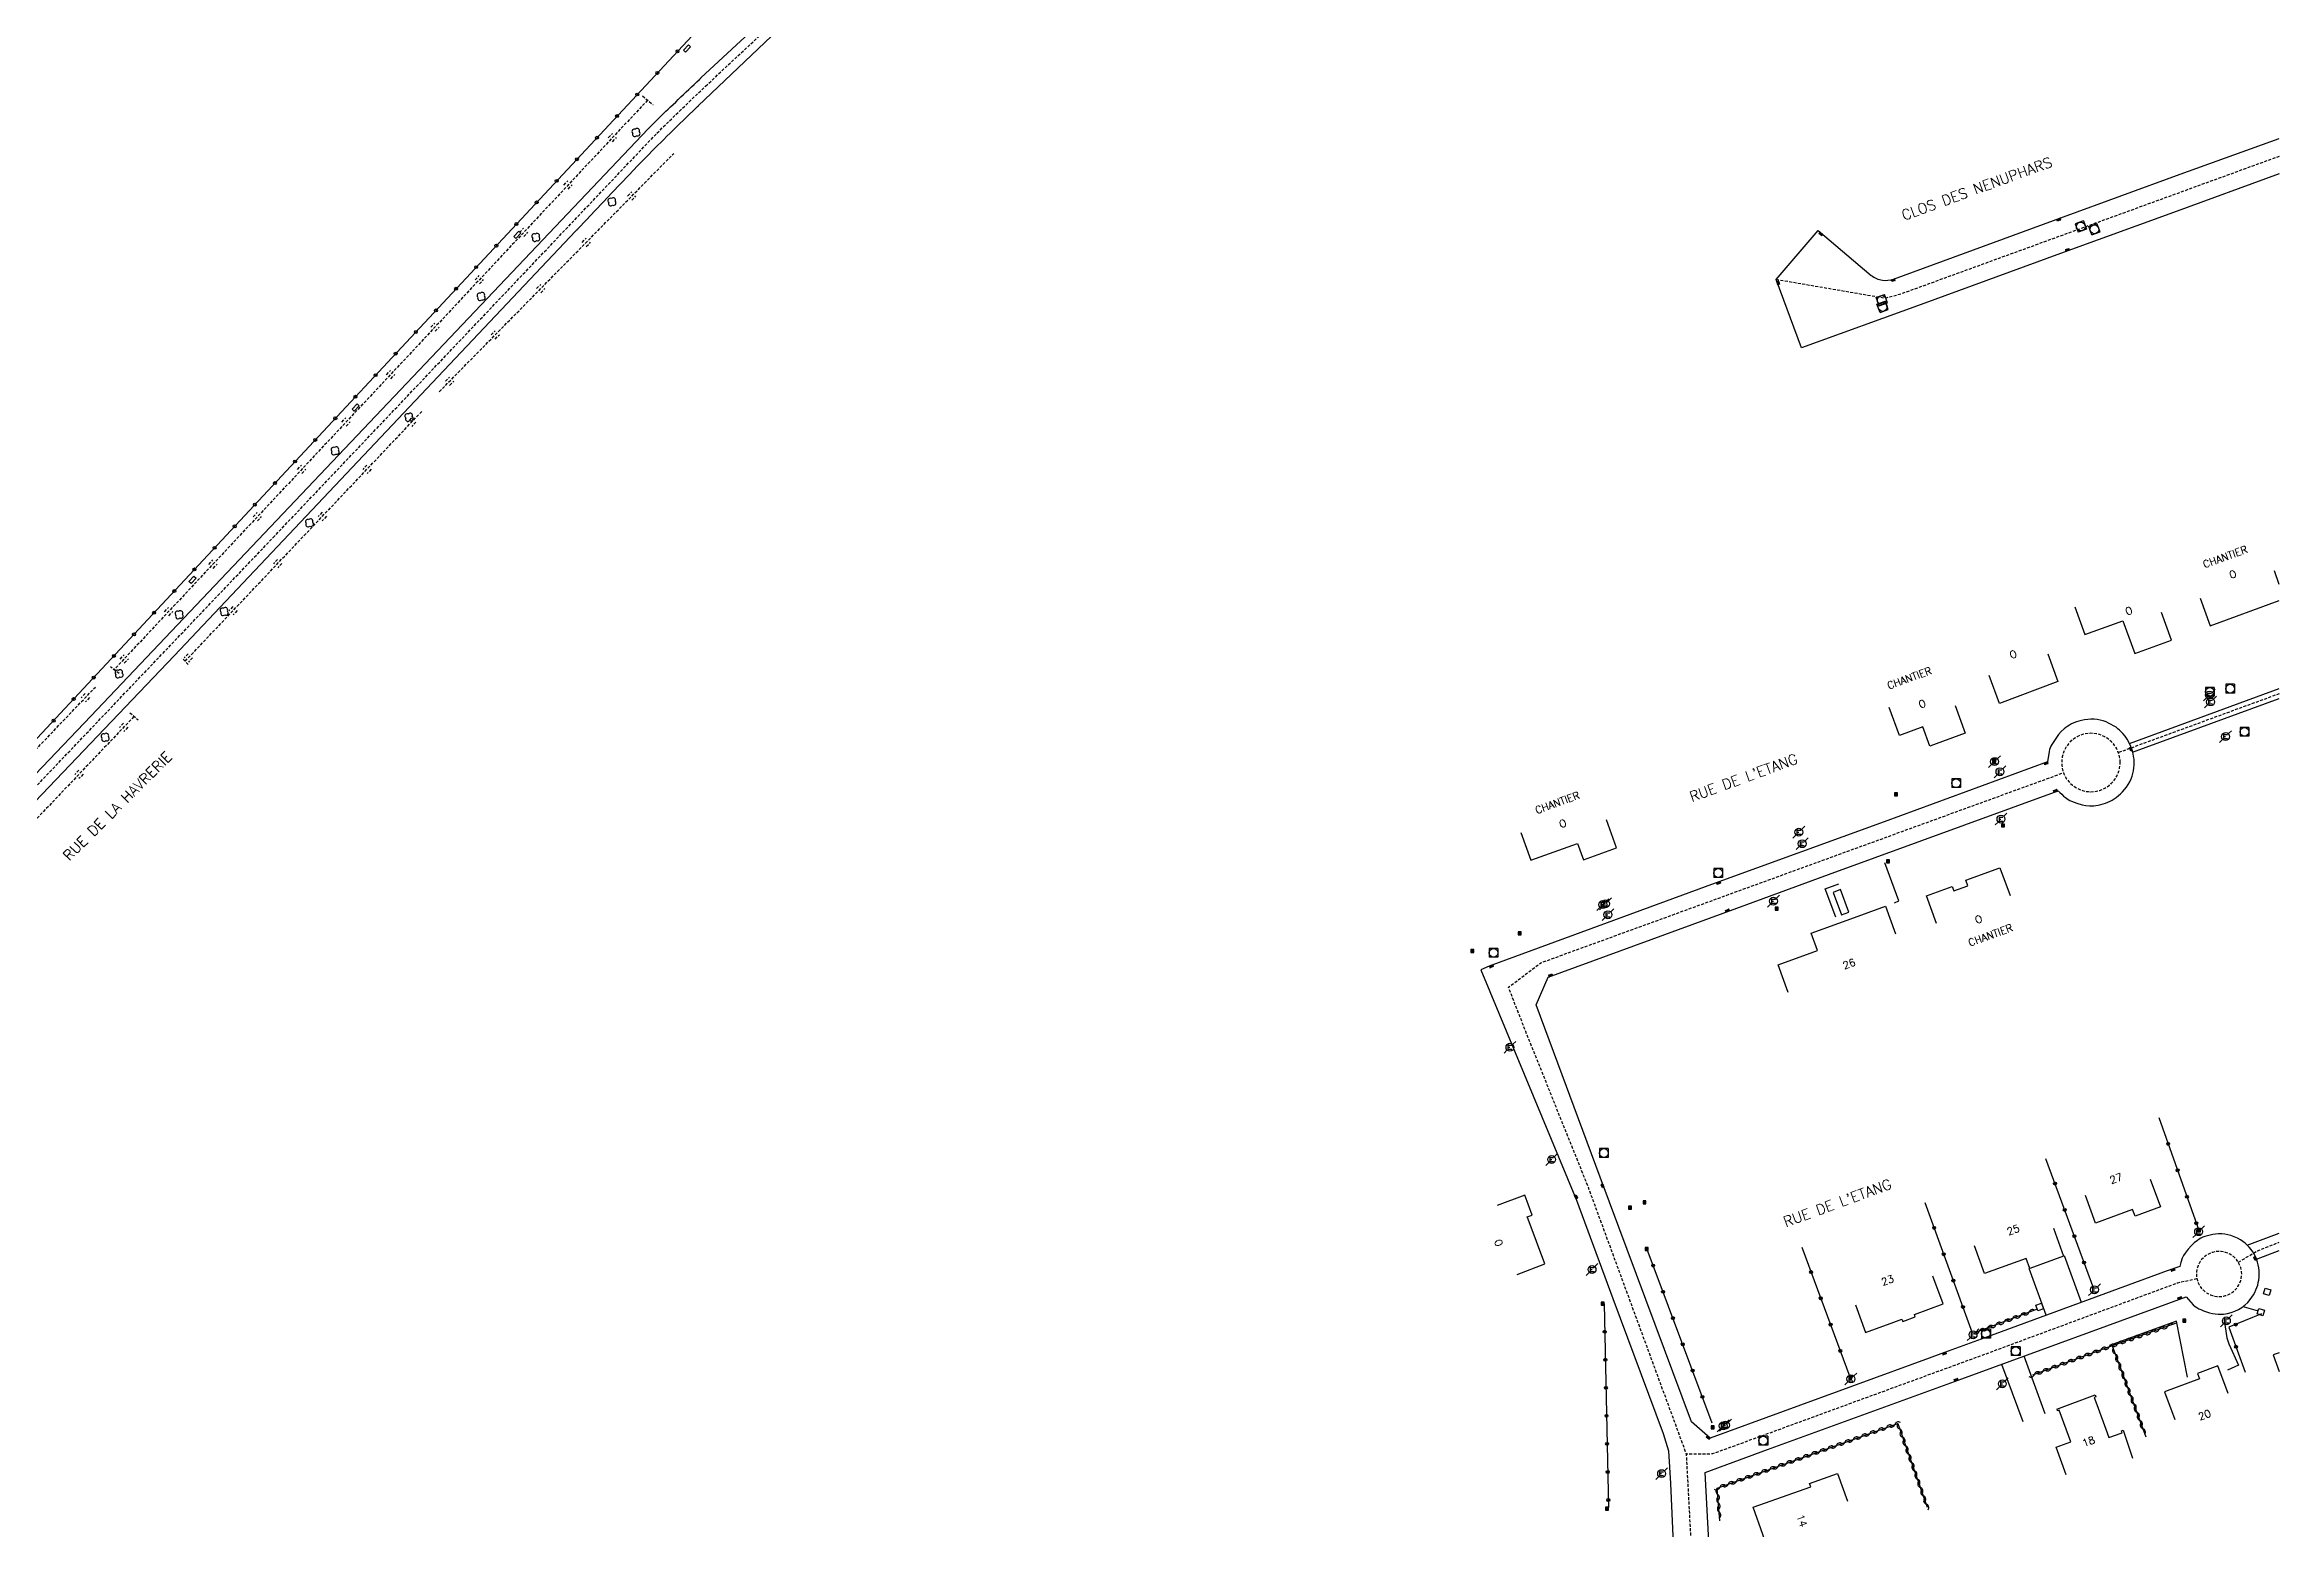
# Model space of a CAD drawing. Header units: millimetres. Extents: x 75000 to 76001, y 158000 to 159000.
# Drawn here: x 75621.4 to 76000, y 158499.3 to 158750.7 of the extents above; entities that cross this region are included whole.
import ezdxf
from ezdxf.enums import TextEntityAlignment as Align

# ---------------------------------------------------------------- set-up
doc = ezdxf.new("R2010")
doc.units = ezdxf.units.MM
doc.linetypes.add('DASHED', pattern=[0.75, 0.5, -0.25])
doc.layers.get('0').update_dxf_attribs({"linetype": 'CONTINUOUS'})
for name, color, linetype in [('W0001', 6, 'DASHED'), ('W0008', 7, 'CONTINUOUS'), ('W0100', 7, 'CONTINUOUS'), ('W0112', 1, 'DASHED'), ('W0220', 5, 'DASHED'), ('W0300', 7, 'CONTINUOUS'), ('W0310', 3, 'CONTINUOUS'), ('W0322', 7, 'CONTINUOUS'), ('W0330', 7, 'CONTINUOUS'), ('W0400', 7, 'CONTINUOUS'), ('W0420', 7, 'CONTINUOUS'), ('W0471', 7, 'CONTINUOUS'), ('W0984', 7, 'CONTINUOUS'), ('W0989', 7, 'CONTINUOUS'), ('W0991', 7, 'CONTINUOUS')]:
    doc.layers.add(name, color=color, linetype=linetype)
doc.styles.get("Standard").update_dxf_attribs({"font": 'romans.shx', "width": 0.85})

# ---------------------------------------------------------------- blocks, each defined once
blk = doc.blocks.new('T420')
for p, q in [((0.75, 0.75), (-0.75, 0.75)), ((-0.75, 0.75), (-0.75, -0.75)), ((0.75, 0.75), (0.75, -0.75)), ((0.75, -0.75), (-0.75, -0.75))]:
    blk.add_line(p, q)
blk.add_ellipse((0, 0), major_axis=(-0.53, 0.53), ratio=1, start_param=3.926991, end_param=10.210176)
blk = doc.blocks.new('T471')
for p, q in [((-0.333334, 0.333334), (-0.333334, -0.333334)), ((-0.333334, 0.333334), (0.333334, 0.333334)), ((-0.333334, 0), (0, 0)), ((0.500001, 0.500001), (1.000002, 1.000002)), ((-0.500001, -0.500001), (-1.000002, -1.000002)), ((-0.333334, -0.333334), (0.333334, -0.333334))]:
    blk.add_line(p, q)
blk.add_ellipse((0, 0), major_axis=(0.471405, 0.471405), ratio=1, start_param=5.4977871438, end_param=11.780972451)
blk = doc.blocks.new('t330o')
at = {"color": 0, "linetype": 'Continuous'}
for p, q in [((0.25, -0.25), (-0.25, 0.25)), ((-0.25, -0.25), (0.25, 0.25)), ((-0.25, 0.25), (-0.25, -0.25)), ((0.25, 0.25), (-0.25, 0.25)), ((0.25, -0.25), (0.25, 0.25)), ((-0.25, -0.25), (0.25, -0.25)), ((-0.25, -0.25), (-0.25, -0.25))]:
    blk.add_line(p, q, dxfattribs=at)
blk = doc.blocks.new('T400')
for p, q in [((-0.15, 0.3), (0.15, 0.3)), ((-0.15, -0.25), (-0.15, 0.3)), ((-0.15, 0.15), (0.15, 0.15)), ((-0.15, 0), (0.15, 0)), ((0.15, 0.3), (0.15, -0.25)), ((-0.15, -0.15), (0.15, -0.15)), ((-0.15, -0.25), (-0.15, -0.3)), ((-0.15, -0.3), (0.15, -0.3)), ((0.15, -0.3), (0.15, -0.25))]:
    blk.add_line(p, q)
blk = doc.blocks.new('t112o')
at = {"color": 0, "linetype": 'Continuous'}
for p, q in [((-0.5, 0.5), (0.5, 0.5)), ((-0.5, -0.5), (-0.5, 0.5)), ((0.5, 0.5), (0.5, -0.5)), ((0.5, -0.5), (-0.5, -0.5))]:
    blk.add_line(p, q, dxfattribs=at)
blk = doc.blocks.new('t322o')
at = {"color": 0, "linetype": 'Continuous'}
for radius in [0.25, 0.15]:
    blk.add_circle((0, 0), radius, dxfattribs=at)
blk = doc.blocks.new('t310o')
at = {"color": 0, "linetype": 'Continuous'}
for centre, start, end in [((-0.5, 0.38), 216.8699, 323.1304), ((0.5, -0.37), 36.8699, 143.1303)]:
    blk.add_arc(centre, 0.625, start, end, dxfattribs=at)

msp = doc.modelspace()

# ---------------------------------------------------------------- linework, layer by layer
at = {"layer": 'W0001'}
msp.add_lwpolyline([(75564.76, 158567.3), (75660.06, 158667.25), (75725.11, 158735.75), (75728.91, 158739.47), (75733.36, 158743.72), (75744.98, 158754.59)], dxfattribs=at)
at = {"layer": 'W0001', "flags": 128}
for points in [[(76000, 158731.82), (75935.67, 158708.42), (75933.19, 158707.77), (75914.73, 158710.95)], [(76000, 158640.81), (75972.74, 158630.84)], [(76000, 158450.33), (75974.03, 158440.68), (75922.33, 158422.32), (75915.6, 158420.26), (75907.15, 158419.94), (75904.26, 158427.92), (75903.79, 158432.68), (75899.56, 158512.02), (75882.93, 158557.22), (75872.32, 158583.61), (75869.39, 158591.1), (75874.89, 158595.26), (75963.44, 158627.44)], [(75993.07, 158544.54), (75996.3, 158546.5), (76000, 158547.92)], [(75986.05, 158541.73), (75982.74, 158541.01), (75950.1, 158528.93), (75903.95, 158512.07), (75899.56, 158512.02)]]:
    msp.add_lwpolyline(points, dxfattribs=at)
for points in [[(75973.03, 158629.17), (75973.01, 158629.65), (75972.94, 158630.13), (75972.82, 158630.6), (75972.66, 158631.06), (75972.45, 158631.5), (75972.2, 158631.92), (75971.91, 158632.31), (75971.58, 158632.67), (75971.22, 158632.99), (75970.83, 158633.28), (75970.42, 158633.53), (75969.98, 158633.74), (75969.52, 158633.9), (75969.05, 158634.02), (75968.57, 158634.09), (75968.08, 158634.12), (75967.6, 158634.09), (75967.12, 158634.02), (75966.64, 158633.9), (75966.19, 158633.74), (75965.75, 158633.53), (75965.33, 158633.28), (75964.94, 158632.99), (75964.58, 158632.67), (75964.26, 158632.31), (75963.97, 158631.92), (75963.72, 158631.5), (75963.51, 158631.06), (75963.34, 158630.6), (75963.23, 158630.13), (75963.16, 158629.65), (75963.13, 158629.17), (75963.16, 158628.68), (75963.23, 158628.2), (75963.34, 158627.73), (75963.51, 158627.27), (75963.72, 158626.83), (75963.97, 158626.41), (75964.26, 158626.02), (75964.58, 158625.66), (75964.94, 158625.34), (75965.33, 158625.05), (75965.75, 158624.8), (75966.19, 158624.59), (75966.64, 158624.43), (75967.12, 158624.31), (75967.6, 158624.24), (75968.08, 158624.21), (75968.57, 158624.24), (75969.05, 158624.31), (75969.52, 158624.43), (75969.98, 158624.59), (75970.42, 158624.8), (75970.83, 158625.05), (75971.22, 158625.34), (75971.58, 158625.66), (75971.91, 158626.02), (75972.2, 158626.41), (75972.45, 158626.83), (75972.66, 158627.27), (75972.82, 158627.73), (75972.94, 158628.2), (75973.01, 158628.68), (75973.03, 158629.17)], [(75993.63, 158542.55), (75993.61, 158542.92), (75993.55, 158543.29), (75993.46, 158543.66), (75993.33, 158544.01), (75993.17, 158544.35), (75992.98, 158544.67), (75992.76, 158544.98), (75992.5, 158545.25), (75992.23, 158545.51), (75991.92, 158545.73), (75991.6, 158545.92), (75991.26, 158546.08), (75990.91, 158546.21), (75990.54, 158546.3), (75990.17, 158546.36), (75989.8, 158546.38), (75989.42, 158546.36), (75989.05, 158546.3), (75988.68, 158546.21), (75988.33, 158546.08), (75987.99, 158545.92), (75987.67, 158545.73), (75987.37, 158545.51), (75987.09, 158545.25), (75986.83, 158544.98), (75986.61, 158544.67), (75986.42, 158544.35), (75986.26, 158544.01), (75986.13, 158543.66), (75986.04, 158543.29), (75985.98, 158542.92), (75985.97, 158542.55), (75985.98, 158542.17), (75986.04, 158541.8), (75986.13, 158541.43), (75986.26, 158541.08), (75986.42, 158540.74), (75986.61, 158540.42), (75986.83, 158540.12), (75987.09, 158539.84), (75987.37, 158539.59), (75987.67, 158539.36), (75987.99, 158539.17), (75988.33, 158539.01), (75988.68, 158538.88), (75989.05, 158538.79), (75989.42, 158538.73), (75989.8, 158538.72), (75990.17, 158538.73), (75990.54, 158538.79), (75990.91, 158538.88), (75991.26, 158539.01), (75991.6, 158539.17), (75991.92, 158539.36), (75992.23, 158539.59), (75992.5, 158539.84), (75992.76, 158540.12), (75992.98, 158540.42), (75993.17, 158540.74), (75993.33, 158541.08), (75993.46, 158541.43), (75993.55, 158541.8), (75993.61, 158542.17), (75993.63, 158542.55)]]:
    msp.add_lwpolyline(points, close=True, dxfattribs=at)
at = {"layer": 'W0008'}
for points in [[(75509.33, 158511.53), (75629.16, 158637.02), (75723.62, 158736.48), (75723.65, 158736.52), (75723.67, 158736.53), (75723.7, 158736.56), (75723.72, 158736.58), (75723.74, 158736.61), (75723.77, 158736.62), (75723.78, 158736.66), (75723.8, 158736.67), (75723.83, 158736.7), (75723.85, 158736.73), (75724.24, 158737.12), (75724.63, 158737.52), (75725.02, 158737.91), (75725.42, 158738.3), (75725.82, 158738.69), (75726.22, 158739.06), (75726.62, 158739.45), (75727.03, 158739.83), (75727.43, 158740.22), (75727.84, 158740.59), (75727.84, 158740.59), (75728.28, 158741.02), (75728.73, 158741.45), (75729.17, 158741.88), (75729.61, 158742.3), (75730.05, 158742.73), (75730.5, 158743.16), (75730.95, 158743.58), (75731.39, 158744), (75731.84, 158744.44), (75732.29, 158744.84), (75732.32, 158744.88), (75732.34, 158744.91), (75732.38, 158744.92), (75732.41, 158744.95), (75732.43, 158744.98), (75732.46, 158745), (75732.48, 158745.03), (75732.52, 158745.06), (75732.55, 158745.08), (75732.57, 158745.11), (75746.05, 158757.58)], [(75745.62, 158753.22), (75732.12, 158740.38), (75732.09, 158740.34), (75732.05, 158740.31), (75732.01, 158740.28), (75731.97, 158740.23), (75731.93, 158740.2), (75731.9, 158740.17), (75731.86, 158740.14), (75731.82, 158740.09), (75731.78, 158740.06), (75731.75, 158740.03), (75731.75, 158740.03), (75731.2, 158739.5), (75730.64, 158738.97), (75730.09, 158738.44), (75729.53, 158737.91), (75728.98, 158737.38), (75728.44, 158736.83), (75727.89, 158736.3), (75727.34, 158735.77), (75726.8, 158735.22), (75726.25, 158734.67), (75724.77, 158733.19), (75723.3, 158731.7), (75721.84, 158730.2), (75720.38, 158728.69), (75718.93, 158727.17), (75717.48, 158725.66), (75716.05, 158724.14), (75714.6, 158722.61), (75713.16, 158721.09), (75711.73, 158719.56), (75711.73, 158719.56), (75711.69, 158719.53), (75711.66, 158719.5), (75711.62, 158719.45), (75711.59, 158719.42), (75711.56, 158719.39), (75711.52, 158719.36), (75711.49, 158719.31), (75711.46, 158719.28), (75711.43, 158719.25), (75711.39, 158719.22), (75643.3, 158647.23), (75524.3, 158522.64)]]:
    msp.add_lwpolyline(points, dxfattribs=at)
at = {"layer": 'W0008', "flags": 128}
msp.add_lwpolyline([(76000, 158728.85), (75982.06, 158722.34), (75962.93, 158715.36), (75939.31, 158706.76), (75919.02, 158699.37), (75914.73, 158710.95), (75921.84, 158719.28), (75930.86, 158711.66, 0.130826), (75932.76, 158710.85, 0.117159), (75934.61, 158711.02), (75963.43, 158721.56), (75983.21, 158728.78), (76000, 158734.86)], format="xyb", dxfattribs=at)
for points in [[(75974.64, 158632.37), (76000, 158641.68)], [(75975.15, 158630.9), (76000, 158640.01)], [(75903.36, 158497.22), (75902.73, 158508.93), (75913.3, 158512.82), (75946.18, 158524.82), (75984.19, 158538.7), (75985.43, 158537.3), (75985.72, 158537.07), (75986.03, 158536.86), (75986.35, 158536.67), (75986.68, 158536.51), (75987.17, 158536.31), (75987.67, 158536.14), (75988.18, 158535.99), (75988.69, 158535.88), (75989.15, 158535.81), (75989.62, 158535.77), (75990.08, 158535.76), (75990.54, 158535.77), (75991.21, 158535.86), (75991.86, 158536.01), (75992.49, 158536.23), (75993.1, 158536.51), (75993.66, 158536.86), (75994.18, 158537.26), (75994.66, 158537.71), (75995.09, 158538.21), (75995.37, 158538.6), (75995.62, 158539.01), (75995.85, 158539.44), (75996.05, 158539.87), (75996.21, 158540.27), (75996.34, 158540.68), (75996.44, 158541.1), (75996.51, 158541.52), (75996.57, 158542.04), (75996.58, 158542.57), (75996.56, 158543.09), (75996.51, 158543.61), (75996.42, 158544.1), (75996.3, 158544.58), (75996.15, 158545.04), (75995.96, 158545.5), (75995.74, 158545.92), (75995.5, 158546.33), (75995.22, 158546.71), (75994.92, 158547.08), (75994.57, 158547.43), (75994.2, 158547.76), (75993.81, 158548.06), (75993.4, 158548.33), (75992.89, 158548.61), (75992.36, 158548.86), (75991.81, 158549.05), (75991.25, 158549.21), (75990.75, 158549.3), (75990.24, 158549.35), (75989.72, 158549.36), (75989.21, 158549.32), (75988.74, 158549.24), (75988.28, 158549.15), (75987.82, 158549.03), (75987.38, 158548.88), (75987.04, 158548.76), (75986.72, 158548.6), (75986.41, 158548.43), (75986.12, 158548.23), (75985.6, 158547.83), (75985.12, 158547.38), (75984.56, 158546.75), (75984.04, 158546.08), (75983.77, 158545.66), (75983.56, 158545.21), (75983.33, 158544.52), (75983.17, 158543.82), (75981.01, 158543.07), (75950.09, 158531.76), (75942.64, 158529.03), (75940.7, 158528.32), (75903.55, 158514.77), (75900.41, 158517.53), (75884.94, 158558.95), (75874.09, 158588.16), (75876.12, 158592.81), (75908.07, 158604.5), (75923.62, 158610.18), (75962.55, 158624.39), (75962.83, 158624.08), (75963.13, 158623.78), (75963.44, 158623.49), (75963.76, 158623.22), (75964, 158623.05), (75964.25, 158622.89), (75964.51, 158622.75), (75964.78, 158622.63), (75965.69, 158622.29), (75966.61, 158622.01), (75967.21, 158621.89), (75967.82, 158621.83), (75968.2, 158621.82), (75968.57, 158621.84), (75968.94, 158621.88), (75969.31, 158621.94), (75969.74, 158622.03), (75970.15, 158622.15), (75970.56, 158622.28), (75970.96, 158622.44), (75971.33, 158622.61), (75971.68, 158622.8), (75972.03, 158623.02), (75972.36, 158623.25), (75972.73, 158623.56), (75973.09, 158623.88), (75973.43, 158624.22), (75973.76, 158624.58), (75974.09, 158625), (75974.38, 158625.44), (75974.65, 158625.9), (75974.88, 158626.38), (75975.06, 158626.83), (75975.2, 158627.29), (75975.3, 158627.77), (75975.37, 158628.25), (75975.4, 158628.73), (75975.4, 158629.22), (75975.38, 158629.71), (75975.32, 158630.2), (75975.24, 158630.64), (75975.14, 158631.07), (75975, 158631.49), (75974.84, 158631.9), (75974.54, 158632.52), (75974.2, 158633.11), (75973.86, 158633.63), (75973.47, 158634.11), (75973.21, 158634.39), (75972.94, 158634.66), (75972.64, 158634.9), (75972.33, 158635.13), (75971.93, 158635.39), (75971.51, 158635.62), (75971.08, 158635.84), (75970.64, 158636.03), (75970.15, 158636.2), (75969.64, 158636.34), (75969.13, 158636.44), (75968.61, 158636.49), (75968.07, 158636.51), (75967.54, 158636.48), (75967.01, 158636.41), (75966.48, 158636.3), (75966.05, 158636.19), (75965.62, 158636.05), (75965.21, 158635.88), (75964.8, 158635.7), (75964.46, 158635.52), (75964.14, 158635.32), (75963.82, 158635.1), (75963.52, 158634.87), (75963.04, 158634.41), (75962.6, 158633.91), (75962, 158633.08), (75961.46, 158632.22), (75961.31, 158631.94), (75961.18, 158631.65), (75961.08, 158631.35), (75960.99, 158631.05), (75960.73, 158629.27), (75933.05, 158619.15), (75904.39, 158608.71), (75866.1, 158594.66), (75864.69, 158594.04), (75880.9, 158555.08), (75887.1, 158538.38), (75895.61, 158515.52), (75896.52, 158512.62), (75896.84, 158507.07), (75897.32, 158496.9)], [(75934.82, 158605.43), (75935.52, 158605.73), (75933.17, 158612.19)], [(75924.84, 158602.99), (75923.04, 158607.78), (75925.39, 158608.65)], [(75994.57, 158547.41), (76000, 158549.48)], [(75966.47, 158537.73), (75963.59, 158545.64)], [(75996.16, 158545.07), (76000, 158546.54)], [(75960.48, 158535.56), (75957.6, 158543.46)], [(75984.42, 158525.08), (75982.6, 158534.58), (75971.22, 158530.45)], [(75990.66, 158534.71), (75991.13, 158531.72), (75991.47, 158530.75), (75993.11, 158527.12), (75991.24, 158526.28)], [(75996.5, 158536.23), (75994.11, 158536.91)], [(75952.95, 158527.29), (75956.52, 158517.56)], [(75956.7, 158528.7), (75960.28, 158518.93)]]:
    msp.add_lwpolyline(points, dxfattribs=at)
msp.add_lwpolyline([(75924.41, 158607.17), (75925.83, 158603.37), (75927.08, 158603.83), (75925.66, 158607.64)], close=True, dxfattribs=at)
at = {"layer": 'W0100', "flags": 128}
for points in [[(76000, 158659.32), (75999.16, 158661.61)], [(75965.33, 158655.53), (75967.05, 158650.84), (75973.46, 158653.18), (75975.52, 158647.62), (75981.73, 158649.87), (75980.03, 158654.57)], [(75986.58, 158657), (75988.3, 158652.31), (76000, 158656.59)], [(75960.76, 158647.56), (75962.5, 158642.87), (75952.57, 158639.19), (75950.83, 158643.88)], [(75945.09, 158638.84), (75946.8, 158634.14), (75940.79, 158631.95), (75939.6, 158635.22), (75935.65, 158633.77), (75933.92, 158638.46)], [(75871.5, 158617.32), (75873.2, 158612.62), (75881.06, 158615.47), (75882.09, 158612.68), (75887.72, 158614.74), (75886.01, 158619.44)], [(75941.93, 158601.92), (75940.2, 158606.61), (75944.59, 158608.18), (75944.86, 158607.45), (75947.21, 158608.29), (75946.88, 158609.22), (75952.64, 158611.34), (75954.37, 158606.65)], [(75916.8, 158590.23), (75915.1, 158594.93), (75921.74, 158597.34), (75920.68, 158600.27), (75927.41, 158602.71), (75933.28, 158604.84), (75934.98, 158600.14)], [(75978.13, 158558.63), (75979.86, 158553.94), (75975.56, 158552.35), (75975.14, 158553.49), (75968.88, 158551.18), (75967.15, 158555.87)], [(75870.88, 158542.46), (75875.54, 158544.25), (75872.72, 158551.82), (75872.58, 158552.21), (75873.42, 158552.52), (75872.19, 158555.88), (75867.5, 158554.13)], [(75961.73, 158550.29), (75963.44, 158545.59), (75957.71, 158543.5), (75957.11, 158545.18), (75950.05, 158542.61), (75948.34, 158547.31)], [(75928.17, 158537.31), (75929.9, 158532.62), (75934.69, 158534.4), (75934.69, 158534.4), (75936.06, 158534.9), (75936.21, 158534.48), (75938.31, 158535.27), (75938.16, 158535.68), (75943.02, 158537.48), (75941.29, 158542.17)], [(75991.33, 158522.3), (75989.59, 158526.99), (75986.12, 158525.72), (75986.46, 158524.77), (75980.57, 158522.58), (75982.31, 158517.9)], [(76000, 158529.22), (75998.97, 158528.84), (76000, 158526.06)], [(75962.31, 158519.68), (75962.31, 158519.68), (75968.81, 158522.06), (75968.92, 158521.76), (75968.92, 158521.76), (75968.62, 158521.64), (75969.06, 158520.45), (75970.58, 158516.29), (75971.11, 158514.85), (75973.19, 158515.62), (75973.35, 158515.67), (75973.24, 158515.99), (75973.54, 158516.09), (75975.15, 158511.36)], [(75963.88, 158508.52), (75962.17, 158513.21), (75964.68, 158514.14), (75962.72, 158519.49), (75962.72, 158519.49), (75962.42, 158519.38), (75962.35, 158519.69)], [(75931.88, 158441.64), (75933.56, 158436.93), (75919.39, 158431.89), (75916.1, 158441.13), (75912.61, 158450.93), (75915.6, 158451.97), (75912.27, 158461.37), (75915.23, 158462.41), (75911.93, 158471.79), (75914.92, 158472.87), (75911.54, 158482.25), (75914.54, 158483.33), (75911.16, 158492.72), (75914.15, 158493.81), (75910.86, 158503.05), (75920.62, 158506.53), (75920.42, 158507.09)], [(75920.62, 158506.53), (75920.42, 158507.09), (75925.15, 158508.78), (75926.83, 158504.07)]]:
    msp.add_lwpolyline(points, dxfattribs=at)
at = {"layer": 'W0112'}
for points in [[(75722.66, 158742.05), (75724.44, 158740.58)], [(75633.97, 158644.22), (75632.5, 158645.39)], [(75645.7, 158645.78), (75644.6, 158646.86)], [(75635.79, 158637.61), (75637.18, 158636.42)]]:
    msp.add_lwpolyline(points, dxfattribs=at)
at = {"layer": 'W0220'}
for points in [[(75723.51, 158741.33), (75633.12, 158644.88)], [(75716.87, 158734.97), (75717.55, 158735.7)], [(75717.6, 158734.3), (75718.28, 158735.02)], [(75688.23, 158691.97), (75727.97, 158732.33)], [(75709.35, 158726.95), (75710.03, 158727.67)], [(75710.08, 158726.27), (75710.76, 158727)], [(75720.14, 158725.09), (75720.84, 158725.81)], [(75720.85, 158724.39), (75721.55, 158725.11)], [(75701.83, 158718.92), (75702.51, 158719.66)], [(75702.55, 158718.23), (75703.24, 158718.97)], [(75712.42, 158717.25), (75713.12, 158717.97)], [(75713.14, 158716.55), (75713.84, 158717.27)], [(75694.3, 158710.89), (75694.98, 158711.62)], [(75695.03, 158710.22), (75695.72, 158710.94)], [(75704.71, 158709.42), (75705.41, 158710.12)], [(75705.42, 158708.72), (75706.12, 158709.42)], [(75686.78, 158702.88), (75687.47, 158703.59)], [(75687.52, 158702.19), (75688.2, 158702.92)], [(75696.99, 158701.58), (75697.7, 158702.3)], [(75697.7, 158700.88), (75698.41, 158701.59)], [(75679.26, 158694.84), (75679.95, 158695.58)], [(75679.99, 158694.16), (75680.67, 158694.89)], [(75689.27, 158693.73), (75689.98, 158694.45)], [(75689.98, 158693.03), (75690.69, 158693.75)], [(75645.18, 158646.34), (75685.25, 158688.62)], [(75671.74, 158686.81), (75672.42, 158687.55)], [(75672.47, 158686.12), (75673.15, 158686.86)], [(75683.52, 158687.52), (75682.83, 158686.78)], [(75684.23, 158686.83), (75683.55, 158686.09)], [(75664.22, 158678.8), (75664.9, 158679.52)], [(75664.95, 158678.11), (75665.63, 158678.83)], [(75675.95, 158679.53), (75675.26, 158678.81)], [(75676.67, 158678.84), (75675.98, 158678.11)], [(75656.7, 158670.77), (75657.38, 158671.5)], [(75657.42, 158670.08), (75658.11, 158670.81)], [(75668.38, 158671.55), (75667.69, 158670.83)], [(75669.1, 158670.86), (75668.41, 158670.12)], [(75649.17, 158662.73), (75649.86, 158663.47)], [(75649.91, 158662.05), (75650.59, 158662.78)], [(75660.81, 158663.56), (75660.12, 158662.84)], [(75661.54, 158662.88), (75660.85, 158662.16)], [(75641.65, 158654.7), (75642.34, 158655.44)], [(75642.38, 158654.03), (75643.06, 158654.75)], [(75653.24, 158655.58), (75652.55, 158654.86)], [(75653.97, 158654.89), (75653.28, 158654.17)], [(75634.13, 158646.69), (75634.81, 158647.41)], [(75645.68, 158647.59), (75644.99, 158646.88)], [(75634.86, 158646), (75635.55, 158646.73)], [(75646.41, 158646.91), (75645.72, 158646.19)], [(75583.59, 158593.3), (75629.96, 158641.95)], [(75628.22, 158640.86), (75627.53, 158640.14)], [(75628.95, 158640.17), (75628.26, 158639.44)], [(75636.47, 158636.94), (75590.79, 158588.98)], [(75634.73, 158635.84), (75634.04, 158635.11)], [(75635.45, 158635.14), (75634.76, 158634.42)], [(75627.14, 158627.88), (75626.45, 158627.14)], [(75627.87, 158627.19), (75627.17, 158626.45)]]:
    msp.add_lwpolyline(points, dxfattribs=at)
at = {"layer": 'W0300'}
for centre, radius, start, end in [((75721.27, 158736.06), 0.395, 60.3956, 229.0283), ((75721.37, 158735.58), 0.398, 151.9275, 318.1798), ((75721.77, 158736.16), 0.406, 329.9816, 139.6355), ((75721.85, 158735.66), 0.392, 241.3895, 49.0283), ((75717.2, 158724.31), 0.409, 61.4769, 229.6355), ((75717.3, 158723.83), 0.398, 151.9275, 318.1798), ((75717.7, 158724.41), 0.398, 331.9275, 138.1798), ((75717.78, 158723.91), 0.392, 241.3895, 49.8991), ((75704.31, 158718.3), 0.409, 61.4769, 229.6355), ((75704.4, 158717.81), 0.392, 151.3895, 319.8991), ((75704.8, 158718.39), 0.398, 331.9275, 138.1798), ((75704.89, 158717.89), 0.392, 241.3895, 49.8991), ((75695.02, 158708.28), 0.395, 60.3956, 229.0283), ((75695.12, 158707.8), 0.398, 151.9275, 318.1798), ((75695.52, 158708.38), 0.406, 329.9816, 139.6355), ((75695.6, 158707.88), 0.392, 241.3895, 49.0283), ((75682.8, 158687.83), 0.405, 62.4472, 227.3533), ((75682.89, 158687.34), 0.398, 151.9275, 318.1798), ((75683.29, 158687.92), 0.398, 331.9275, 138.1798), ((75683.38, 158687.44), 0.409, 241.4769, 49.6355), ((75670.3, 158682.16), 0.392, 61.3895, 229.0283), ((75670.38, 158681.66), 0.406, 149.9816, 321.3402), ((75670.79, 158682.23), 0.398, 331.9275, 138.1798), ((75670.88, 158681.75), 0.392, 241.3895, 49.0283), ((75665.94, 158669.95), 0.395, 60.3956, 229.0283), ((75666.02, 158669.47), 0.392, 151.3895, 319.8991), ((75666.43, 158670.03), 0.398, 331.9275, 138.1798), ((75666.52, 158669.55), 0.392, 241.3895, 49.0283), ((75643.87, 158654.41), 0.395, 60.3956, 229.0283), ((75644.36, 158654.48), 0.398, 331.9275, 138.1798), ((75651.48, 158654.94), 0.395, 60.3956, 229.0283), ((75651.58, 158654.45), 0.398, 151.9275, 318.1798), ((75651.98, 158655.02), 0.398, 331.9275, 138.1798), ((75652.06, 158654.53), 0.392, 241.3895, 49.0283), ((75643.95, 158653.91), 0.399, 149.4208, 321.3402), ((75644.45, 158654), 0.392, 241.3895, 49.0283), ((75633.68, 158644.42), 0.392, 61.3895, 229.0283), ((75633.77, 158643.92), 0.406, 149.9816, 319.6355), ((75634.17, 158644.5), 0.392, 331.3895, 139.8991), ((75634.26, 158644.02), 0.395, 240.3955, 49.0283), ((75631.33, 158633.62), 0.409, 61.4769, 229.6355), ((75631.41, 158633.14), 0.392, 151.3895, 319.8991), ((75631.82, 158633.72), 0.398, 331.9275, 138.1798), ((75631.91, 158633.22), 0.392, 241.3895, 49.8991)]:
    msp.add_arc(centre, radius, start, end, dxfattribs=at)
at = {"layer": 'W0310', "flags": 128}
for points in [[(75958.98, 158536.6), (75948.26, 158532.51)], [(75982.5, 158534.2), (75971.66, 158530.4), (75958.18, 158525.43)], [(75971.66, 158530.4), (75977.39, 158514.99)], [(75905.21, 158500.76), (75904.75, 158506.27), (75935.34, 158517.23), (75940.34, 158503.09)]]:
    msp.add_lwpolyline(points, dxfattribs=at)
at = {"layer": 'W0322'}
msp.add_lwpolyline([(75730.45, 158756.72), (75733.37, 158754.72), (75617, 158629.97), (75608.7, 158640.62)], dxfattribs=at)
at = {"layer": 'W0322', "flags": 128}
for points in [[(75979.58, 158569.06), (75986.34, 158550)], [(75968.58, 158540.03), (75960.44, 158562.08)], [(75948.02, 158532.51), (75939.97, 158554.62)], [(75903.93, 158517.3), (75892.88, 158546.72)], [(75927.26, 158525.06), (75919.13, 158547.02)], [(75885.59, 158537.52), (75886.33, 158503)], [(75997.01, 158535.8), (75991.47, 158533.52), (75994.24, 158525.92)]]:
    msp.add_lwpolyline(points, dxfattribs=at)
at = {"layer": 'W0322'}
for centre, radius in [((75728.59, 158749.61), 0.247), ((75725.18, 158745.95), 0.247), ((75721.77, 158742.3), 0.247), ((75718.36, 158738.64), 0.247), ((75714.95, 158734.98), 0.247), ((75711.54, 158731.33), 0.254), ((75708.12, 158727.67), 0.247), ((75704.72, 158724.02), 0.254), ((75701.3, 158720.36), 0.247), ((75697.9, 158716.7), 0.254), ((75694.48, 158713.05), 0.247), ((75691.08, 158709.39), 0.254), ((75687.66, 158705.73), 0.247), ((75684.25, 158702.08), 0.247), ((75680.84, 158698.42), 0.247), ((75677.43, 158694.77), 0.247), ((75674.02, 158691.11), 0.247), ((75670.61, 158687.45), 0.247), ((75667.2, 158683.8), 0.254), ((75663.79, 158680.14), 0.247), ((75660.38, 158676.48), 0.254), ((75656.97, 158672.83), 0.247), ((75653.56, 158669.17), 0.254), ((75646.74, 158661.86), 0.254), ((75650.15, 158665.52), 0.247), ((75643.33, 158658.2), 0.247), ((75639.91, 158654.53), 0.256), ((75636.51, 158650.88), 0.256), ((75633.09, 158647.22), 0.256), ((75629.69, 158643.56), 0.256), ((75626.27, 158639.91), 0.256), ((75622.87, 158636.25), 0.256)]:
    msp.add_circle(centre, radius, dxfattribs=at)
at = {"layer": 'W0471'}
for points in [[(75729.95, 158749.44), (75729.58, 158749.78), (75730.44, 158750.69), (75730.8, 158750.36), (75729.95, 158749.44)], [(75701.7, 158719.16), (75702.06, 158718.81), (75701.2, 158717.91), (75700.84, 158718.25), (75701.7, 158719.16)], [(75674.3, 158689.91), (75674.67, 158689.56), (75673.81, 158688.66), (75673.45, 158689), (75674.3, 158689.91)], [(75646.66, 158660.75), (75647.02, 158660.41), (75646.16, 158659.5), (75645.8, 158659.84), (75646.66, 158660.75)]]:
    msp.add_lwpolyline(points, dxfattribs=at)

# ---------------------------------------------------------------- block references
at = {"layer": 'W0112'}
for p, rotation in [((75959.39, 158536.95), 20.11051064321155), ((75997.94, 158539.52), 252.7701366916403), ((75996.88, 158536.11), 253.0877174555252)]:
    msp.add_blockref('t112o', p, dxfattribs=dict(at, rotation=rotation))
at = {"layer": 'W0310'}
for p, rotation in [((75949.17, 158532.86), 200.8435699099712), ((75950.57, 158533.4), 200.8435699099712), ((75951.97, 158533.93), 200.8435699099712), ((75953.38, 158534.46), 200.8435699099712), ((75954.78, 158535), 200.8435699099712), ((75956.18, 158535.53), 200.8435699099712), ((75957.58, 158536.07), 200.8435699099712), ((75979.67, 158533.21), 199.3398261755664), ((75981.08, 158533.71), 199.3398261755664), ((75968.36, 158529.18), 200.2413567443504), ((75969.77, 158529.7), 200.2413567443504), ((75971.18, 158530.22), 200.2413567443504), ((75972.59, 158530.73), 199.3398261755664), ((75972.19, 158529), 290.3701233169231), ((75974, 158531.22), 199.3398261755664), ((75975.42, 158531.72), 199.3398261755664), ((75976.84, 158532.22), 199.3398261755664), ((75978.25, 158532.71), 199.3398261755664), ((75958.51, 158525.55), 200.2413567443504), ((75959.92, 158526.07), 200.2413567443504), ((75961.33, 158526.59), 200.2413567443504), ((75962.73, 158527.11), 200.2413567443504), ((75964.14, 158527.63), 200.2413567443504), ((75965.55, 158528.15), 200.2413567443504), ((75966.95, 158528.67), 200.2413567443504), ((75972.71, 158527.59), 290.3701233169231), ((75973.23, 158526.18), 290.3701233169231), ((75973.75, 158524.78), 290.3701233169231), ((75974.27, 158523.37), 290.3701233169231), ((75974.8, 158521.96), 290.3701233169231), ((75975.32, 158520.56), 290.3701233169231), ((75975.84, 158519.15), 290.3701233169231), ((75976.36, 158517.75), 290.3701233169231), ((75926.38, 158514.02), 19.71073674353912), ((75927.79, 158514.52), 19.71073674353912), ((75929.2, 158515.03), 19.71073674353912), ((75930.61, 158515.54), 19.71073674353912), ((75932.02, 158516.04), 19.71073674353912), ((75933.44, 158516.55), 19.71073674353912), ((75934.85, 158517.05), 19.71073674353912), ((75935.66, 158516.3), 289.5053100848718), ((75936.16, 158514.89), 289.5053100848718), ((75936.66, 158513.47), 289.5053100848718), ((75976.88, 158516.34), 290.3701233169231), ((75916.49, 158510.48), 19.71073674353912), ((75917.9, 158510.98), 19.71073674353912), ((75919.31, 158511.49), 19.71073674353912), ((75920.73, 158512), 19.71073674353912), ((75922.14, 158512.5), 19.71073674353912), ((75923.55, 158513.01), 19.71073674353912), ((75924.96, 158513.51), 19.71073674353912), ((75937.17, 158512.06), 289.5053100848718), ((75937.67, 158510.65), 289.5053100848718), ((75905.19, 158506.43), 19.71073674353912), ((75906.61, 158506.94), 19.71073674353912), ((75908.02, 158507.44), 19.71073674353912), ((75909.43, 158507.95), 19.71073674353912), ((75910.84, 158508.45), 19.71073674353912), ((75912.25, 158508.96), 19.71073674353912), ((75913.67, 158509.47), 19.71073674353912), ((75915.08, 158509.97), 19.71073674353912), ((75938.17, 158509.23), 289.5053100848718), ((75938.67, 158507.82), 289.5053100848718), ((75939.17, 158506.41), 289.5053100848718), ((75904.84, 158505.25), 94.7297871389772), ((75904.96, 158503.75), 94.7297871389772), ((75905.08, 158502.26), 94.7297871389772), ((75939.67, 158504.99), 289.5053100848718), ((75940.17, 158503.58), 289.5053100848718)]:
    msp.add_blockref('t310o', p, dxfattribs=dict(at, rotation=rotation))
at = {"layer": 'W0322'}
for p, rotation in [((75981.17, 158564.58), 289.5420609537776), ((75982.76, 158560.11), 289.5420609537776), ((75962, 158557.86), 110.2644674528167), ((75963.64, 158553.4), 110.2644674528167), ((75984.34, 158555.63), 289.5420609537776), ((75941.52, 158550.36), 110.0089204541227), ((75965.29, 158548.94), 110.2644674528167), ((75985.93, 158551.15), 289.5420609537776), ((75943.15, 158545.9), 110.0089204541227), ((75966.93, 158544.49), 110.2644674528167), ((75893.91, 158543.98), 110.5710724340318), ((75920.66, 158542.88), 110.3048560982765), ((75944.77, 158541.44), 110.0089204541227), ((75895.58, 158539.53), 110.5710724340318), ((75922.31, 158538.43), 110.3048560982765), ((75946.4, 158536.97), 110.0089204541227), ((75897.25, 158535.09), 110.5710724340318), ((75923.96, 158533.97), 110.3048560982765), ((75992.62, 158533.99), 202.3959268618913), ((75885.69, 158532.77), 271.2293062979181), ((75898.92, 158530.64), 110.5710724340318), ((75925.61, 158529.52), 110.3048560982765), ((75992.67, 158530.22), 290.0579225585909), ((75885.8, 158528.02), 271.2293062979181), ((75900.59, 158526.19), 110.5710724340318), ((75885.9, 158523.27), 271.2293062979181), ((75902.26, 158521.75), 110.5710724340318), ((75886, 158518.52), 271.2293062979181), ((75886.1, 158513.77), 271.2293062979181), ((75886.2, 158509.02), 271.2293062979181), ((75886.31, 158504.27), 271.2293062979181)]:
    msp.add_blockref('t322o', p, dxfattribs=dict(at, rotation=rotation))
at = {"layer": 'W0330'}
for p in [(75951.71, 158629.5), (75935.07, 158623.77), (75953.18, 158618.5), (75933.69, 158612.43), (75914.82, 158604.42), (75871.31, 158600.26), (75863.25, 158597.26), (75890, 158553.78), (75892.44, 158554.68), (75986.37, 158549.95), (75892.8, 158546.76), (75885.37, 158537.53), (75983.9, 158534.64), (75927.3, 158524.97), (75904, 158516.6), (75886.1, 158502.83)]:
    msp.add_blockref('t330o', p, dxfattribs=at)
at = {"layer": 'W0400'}
for p, rotation in [((75922.32, 158718.68), 49.82998687011003), ((75962.63, 158721.11), 110.0793181933622), ((75964.08, 158715.97), 290.0513947575009), ((75915.09, 158710.42), 200.2975101498229), ((75934.59, 158710.86), 107.626204261613), ((75960.52, 158629.03), 110.0775159458596), ((75974.85, 158631.45), 200.6844654220946), ((75962.06, 158624.38), 109.6555707594601), ((75904.96, 158608.76), 290.0197754685565), ((75906.5, 158604.08), 109.4865026931833), ((75866.49, 158594.64), 290.1492696227876), ((75876.5, 158593.11), 290.1029722428159), ((75885.33, 158557.48), 200.3896422292967), ((75880.84, 158555.62), 22.88950360516507), ((75995.93, 158545.16), 201.9994842074491), ((75981.97, 158543.25), 289.1094867280158), ((75983.15, 158538.48), 110.057083846312), ((75943.24, 158529.09), 290.1454638079219), ((75945.23, 158524.63), 110.1318006890708), ((75903.23, 158514.85), 48.76274614197671)]:
    msp.add_blockref('T400', p, dxfattribs=dict(at, rotation=rotation))
at = {"layer": 'W0420'}
for p, rotation in [((75966.36, 158719.93), 20.05654086019826), ((75968.66, 158719.47), 200.0513947575009), ((75932.65, 158707.49), 200.001466048501), ((75932.79, 158706.32), 200.001466048501)]:
    msp.add_blockref('T420', p, dxfattribs=dict(at, rotation=rotation))
for p in [(75988.23, 158641.14), (75991.68, 158641.66), (75994.09, 158634.37), (75945.24, 158625.66), (75904.93, 158610.45), (75866.86, 158596.94), (75885.56, 158563.03), (75950.27, 158532.45), (75950.3, 158532.43), (75955.32, 158529.47), (75912.56, 158514.33)]:
    msp.add_blockref('T420', p, dxfattribs=at)
at = {"layer": 'W0471'}
for p in [(75988.16, 158640.6), (75988.35, 158639.42), (75990.89, 158633.56), (75951.75, 158629.32), (75952.67, 158627.6), (75952.84, 158619.59), (75918.59, 158617.37), (75919.16, 158615.42), (75885.37, 158605.11), (75885.83, 158605.24), (75914.29, 158605.69), (75886.24, 158603.39), (75869.64, 158580.95), (75876.71, 158561.94), (75986.33, 158549.71), (75883.55, 158543.31), (75968.68, 158539.88), (75991.03, 158534.61), (75948.11, 158532.26), (75927.41, 158524.78), (75953.07, 158523.95), (75905.76, 158516.83), (75906.16, 158516.95), (75895.34, 158508.74)]:
    msp.add_blockref('T471', p, dxfattribs=at)

# ---------------------------------------------------------------- texts
at = {"layer": 'W0984'}
for p in [(75990.83, 158664), (75937.32, 158643.47), (75877.67, 158622.37), (75951.06, 158599.93)]:
    msp.add_text('CHANTIER', height=1.25, rotation=20.0684, dxfattribs=at).set_placement(p, align=Align.MIDDLE)
at = {"layer": 'W0989'}
for s, rotation, p in [('CLOS DES NENUPHARS', 19.995, (75948.75, 158726.36)), ('RUE DE LA HAVRERIE', 45, (75633.69, 158621.79)), ("RUE DE L'ETANG", 20.0684, (75909.22, 158626.6)), ("RUE DE L'ETANG", 20.0684, (75925.13, 158554.59))]:
    msp.add_text(s, height=1.75, rotation=rotation, dxfattribs=at).set_placement(p, align=Align.MIDDLE)
at = {"layer": 'W0991'}
for s, rotation, p in [('O', 20.0684, (75992.11, 158661.05)), ('O', 20.0684, (75974.51, 158654.85)), ('O', 20.0684, (75954.91, 158647.49)), ('O', 20.0684, (75939.5, 158639.11)), ('O', 20.0684, (75878.58, 158618.85)), ('O', 20.0684, (75949.05, 158602.61)), ('26', 20.0684, (75927.1, 158595.07)), ('27', 20.0684, (75972.34, 158558.73)), ('25', 20.0684, (75954.91, 158550.02)), ('O', 290.4332, (75867.72, 158547.82)), ('23', 20.0684, (75933.63, 158541.48)), ('20', 20.3701, (75987.34, 158518.68)), ('18', 20.3701, (75967.68, 158514.19)), ('14', 289.5963, (75919.1, 158500.78))]:
    msp.add_text(s, height=1.25, rotation=rotation, dxfattribs=at).set_placement(p, align=Align.MIDDLE)

doc.saveas('drawing.dxf')
